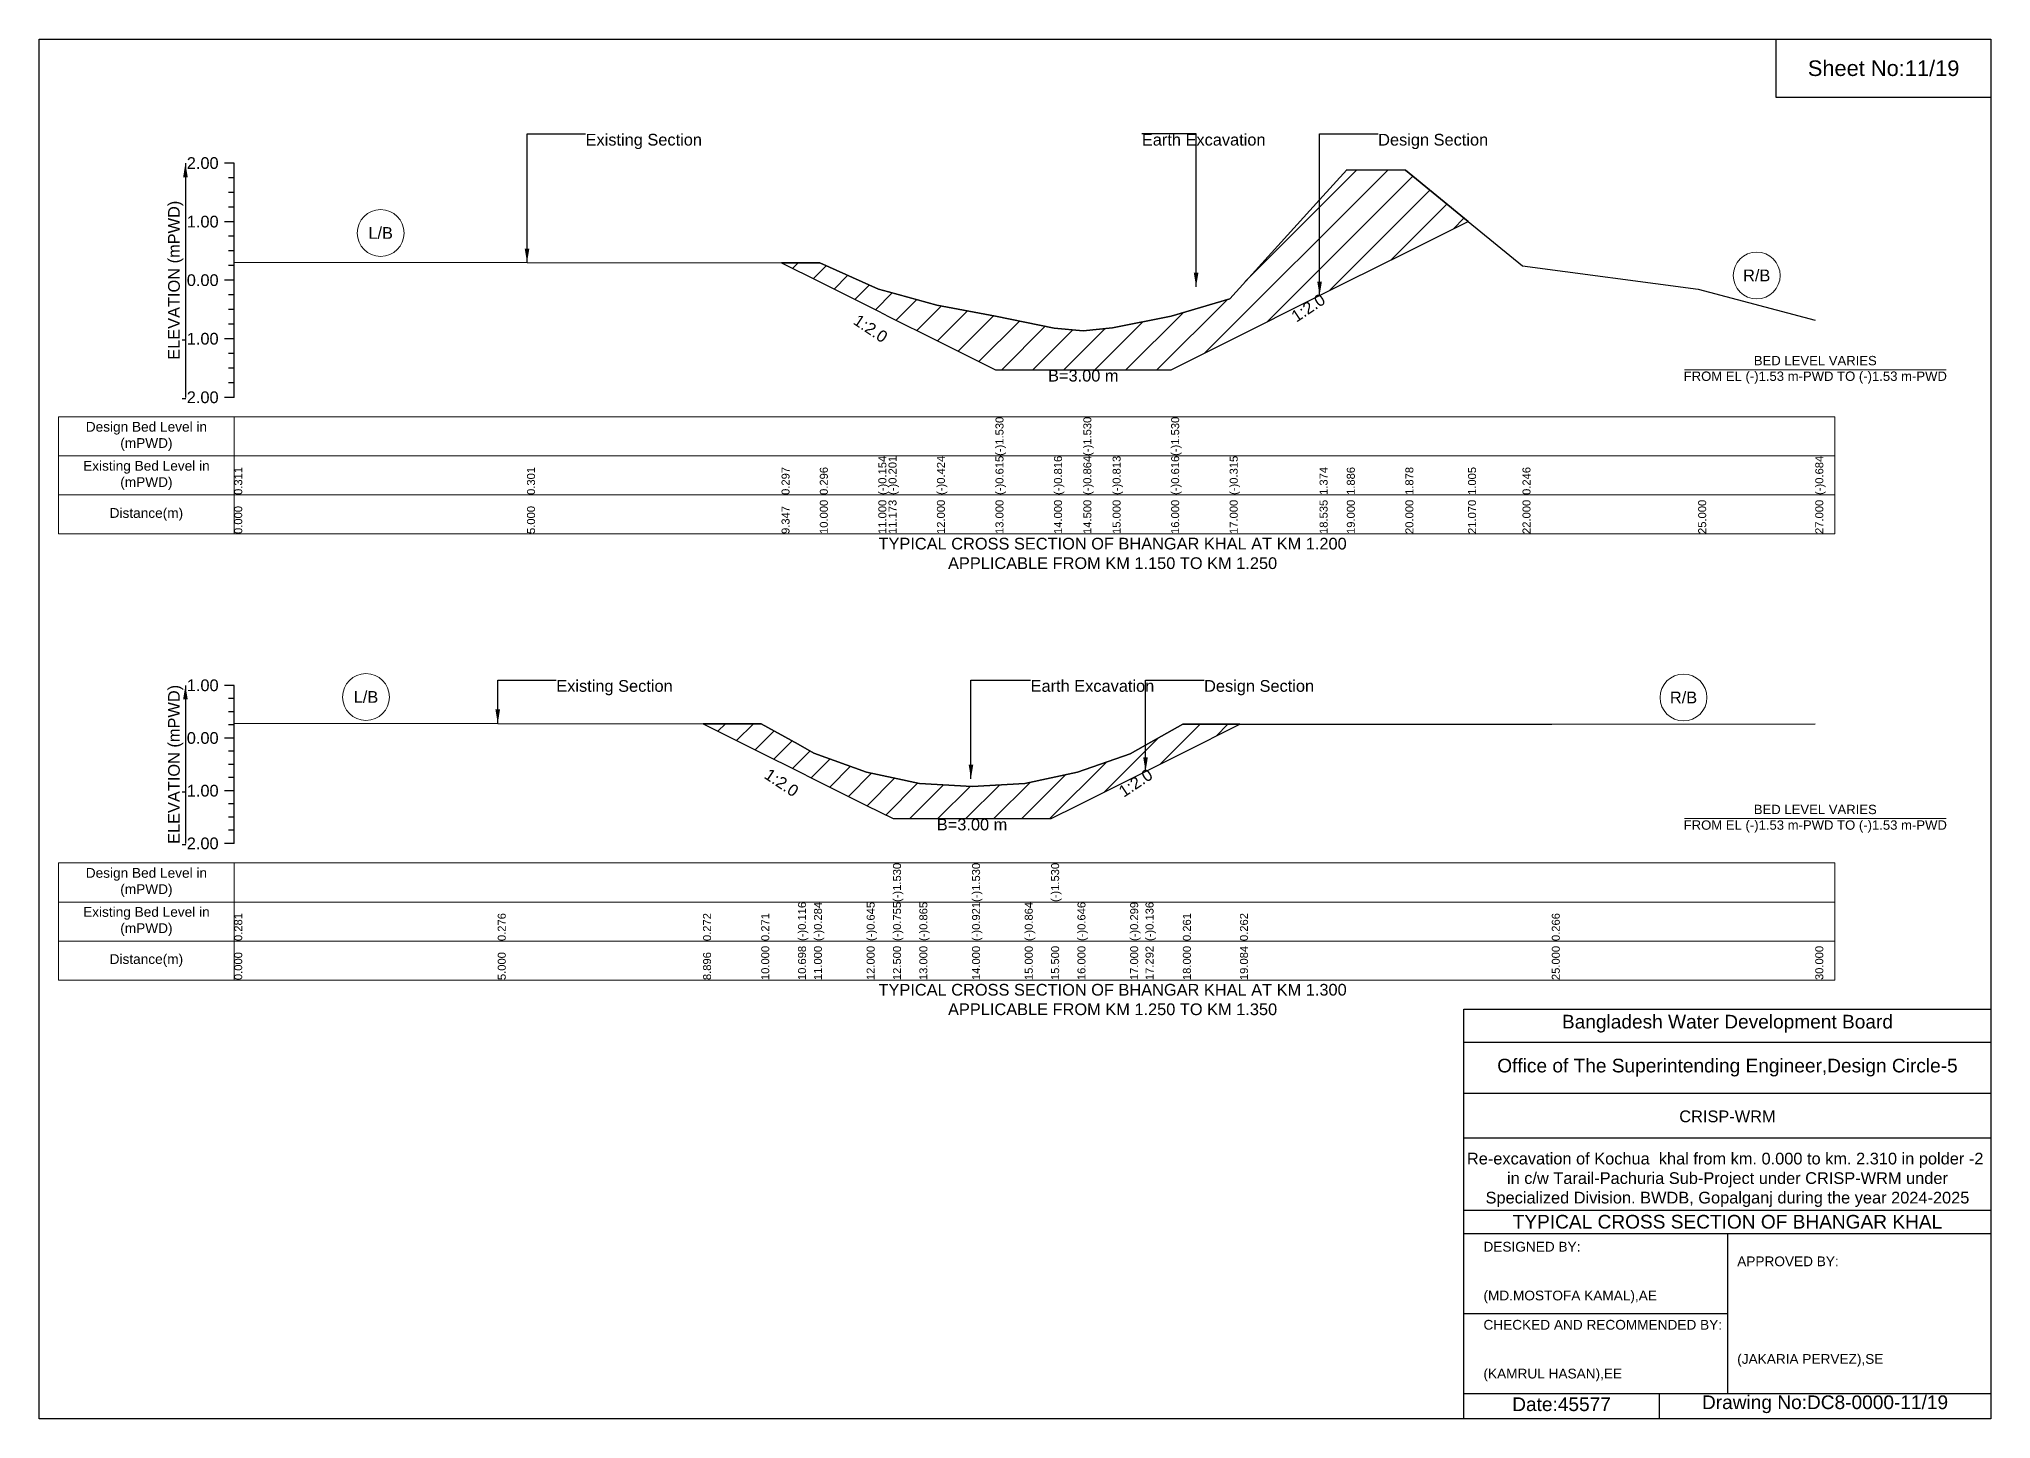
# Model space of a CAD drawing. Header units: inches. Extents: x 91000 to 288000, y -5656 to 0.
# Drawn here: x 200000 to 208000, y -5656 to 0 of the extents above; entities that cross this region are included whole.
import ezdxf

# ---------------------------------------------------------------- set-up
doc = ezdxf.new("R2010")
doc.units = ezdxf.units.IN
doc.header["$LTSCALE"] = 7
doc.header["$MEASUREMENT"] = 0
for name, color, linetype, lineweight in [('Cross section Data Border', 7, 'Continuous', 9), ('Cross Section Labels', 7, 'Continuous', 9), ('Existing_Bed_Level for Xsection', 7, 'Continuous', 25)]:
    doc.layers.add(name, color=color, linetype=linetype, lineweight=lineweight)
doc.styles.get("Standard").update_dxf_attribs({"font": 'arial.ttf'})
doc.dimstyles.get("Standard").update_dxf_attribs({"dimtxt": 0.18, "dimasz": 0.18, "dimexe": 0.18, "dimexo": 0.0625, "dimgap": 0.09, "dimtad": 0, "dimtih": 1, "dimtoh": 1, "dimdec": 4, "dimzin": 0, "dimdsep": 46, "dimtxsty": 'Standard', "dimcen": 0.09, "dimadec": 0, "dimazin": 0, "dimtfac": 1, "dimtdec": 4, "dimtofl": 0, "dimtmove": 0, "dimatfit": 3, "dimfxl": 1, "dimtolj": 1, "dimtzin": 0, "dimarcsym": 0})

msp = doc.modelspace()

# ---------------------------------------------------------------- hatches: boundary and pattern name
at = {"layer": 'Existing_Bed_Level for Xsection'}
h = msp.add_hatch(dxfattribs=at)
h.set_pattern_fill('ANSI31', color=256, scale=720, style=0)
h.paths.add_polyline_path([(203043.2, -917.4), (203200, -995.8), (203440, -1115.8), (203481.6, -1136.6), (203680, -1235.8), (203920, -1355.8), (204160, -1355.8), (204280, -1355.8), (204400, -1355.8), (204640, -1355.8), (204880, -1235.8), (205248.4, -1051.6), (205360, -995.8), (205600, -875.8), (205856.8, -747.5), (205600, -537.9), (205360, -536), (205248.4, -658.8), (204880, -1064.2), (204640, -1136.5), (204400, -1183.8), (204280, -1196), (204160, -1184.5), (203920, -1136.2), (203680, -1090.4), (203481.6, -1036.8), (203440, -1025.6), (203200, -917.6)])
h = msp.add_hatch(dxfattribs=at)
h.set_pattern_fill('ANSI31', color=256, scale=648, style=0)
h.paths.add_polyline_path([(202721.5, -2806.3), (202960, -2925.5), (203110.7, -3000.9), (203176, -3033.5), (203392, -3141.5), (203500, -3195.5), (203608, -3195.5), (203824, -3195.5), (204040, -3195.5), (204148, -3195.5), (204256, -3141.5), (204472, -3033.5), (204535, -3002), (204688, -2925.5), (204922, -2808.5), (204688, -2808.7), (204535, -2894.4), (204472, -2929.6), (204256, -3004.6), (204148, -3028.1), (204040, -3051.7), (203824, -3064), (203608, -3051.9), (203500, -3028.1), (203392, -3004.4), (203176, -2926.4), (203110.7, -2890.2), (202960, -2806.5)])

# ---------------------------------------------------------------- linework, layer by layer
for points in [[(200000, 0), (208000, 0), (208000, -5656), (200000, -5656)], [(207120, 0), (208000, 0), (208000, -240), (207120, -240)]]:
    msp.add_lwpolyline(points, close=True)
for points in [[(205840, -5656), (205840, -3976), (208000, -3976)], [(205840, -4112), (208000, -4112)], [(205840, -4320), (208000, -4320)], [(205840, -4504), (208000, -4504)], [(205840, -4800), (208000, -4800)], [(205840, -4896), (208000, -4896)], [(206920, -4896), (206920, -5552)], [(205840, -5224), (206920, -5224)], [(205840, -5552), (208000, -5552)], [(206640, -5552), (206640, -5656)]]:
    msp.add_lwpolyline(points)
at = {"layer": 'Cross section Data Border'}
for points in [[(200080, -1548.6), (207360, -1548.6), (207360, -2028.6), (200080, -2028.6)], [(200080, -3377.1), (207360, -3377.1), (207360, -3857.1), (200080, -3857.1)]]:
    msp.add_lwpolyline(points, close=True, dxfattribs=at)
for points in [[(200800, -1548.6), (200800, -2028.6)], [(200080, -1708.6), (207360, -1708.6)], [(200080, -1868.6), (207360, -1868.6)], [(200800, -3377.1), (200800, -3857.1)], [(200080, -3537.1), (207360, -3537.1)], [(200080, -3697.1), (207360, -3697.1)]]:
    msp.add_lwpolyline(points, dxfattribs=at)
at = {"layer": 'Cross Section Labels'}
for points in [[(206744.2, -1355.8), (207815.8, -1355.8)], [(206744.2, -3195.5), (207815.8, -3195.5)]]:
    msp.add_lwpolyline(points, dxfattribs=at)
for centre in [(201400, -795.2), (207040, -969.2), (201340, -2696.9), (206740, -2699.1)]:
    msp.add_circle(centre, 96, dxfattribs=at)
at = {"layer": 'Existing_Bed_Level for Xsection'}
for points in [[(200800, -508.6), (200760, -508.6)], [(200800, -1468.6), (200800, -1228.6), (200800, -988.6), (200800, -748.6), (200800, -508.6)], [(200800, -914), (202000, -916.4), (203043.2, -917.4), (203200, -917.6), (203440, -1025.6), (203481.6, -1036.8), (203680, -1090.4), (203920, -1136.2), (203920, -1136.2), (204160, -1184.5), (204280, -1196), (204280, -1196), (204400, -1183.8), (204640, -1136.5), (204640, -1136.5), (204880, -1064.2), (205248.4, -658.8), (205360, -536), (205600, -537.9), (205856.8, -747.5), (206080, -929.6), (206800, -1025.6), (207280, -1152.8)], [(200800, -568.6), (200776, -568.6)], [(200800, -628.6), (200776, -628.6)], [(200800, -688.6), (200776, -688.6)], [(200800, -748.6), (200760, -748.6)], [(200800, -808.6), (200776, -808.6)], [(200800, -868.6), (200776, -868.6)], [(200800, -928.6), (200776, -928.6)], [(200800, -988.6), (200760, -988.6)], [(200800, -1048.6), (200776, -1048.6)], [(200800, -1108.6), (200776, -1108.6)], [(200800, -1168.6), (200776, -1168.6)], [(200800, -1228.6), (200760, -1228.6)], [(200800, -1288.6), (200776, -1288.6)], [(200800, -1348.6), (200776, -1348.6)], [(200800, -1408.6), (200776, -1408.6)], [(200800, -1468.6), (200760, -1468.6)], [(200800, -2649.1), (200760, -2649.1)], [(200800, -2703.1), (200776, -2703.1)], [(200800, -3297.1), (200800, -3081.1), (200800, -2865.1), (200800, -2649.1)], [(200800, -2757.1), (200776, -2757.1)], [(200800, -2865.1), (200760, -2865.1)], [(200800, -2811.1), (200776, -2811.1)], [(200800, -2804.4), (201880, -2805.4), (202721.5, -2806.3), (202960, -2806.5), (203110.7, -2890.2), (203176, -2926.4), (203392, -3004.4), (203500, -3028.1), (203500, -3028.1), (203608, -3051.9), (203824, -3064), (203824, -3064), (204040, -3051.7), (204148, -3028.1), (204148, -3028.1), (204256, -3004.6), (204472, -2929.6), (204535, -2894.4), (204688, -2808.7), (204922, -2808.5), (206200, -2807.6), (207280, -2806.5)], [(200800, -2919.1), (200776, -2919.1)], [(200800, -2973.1), (200776, -2973.1)], [(200800, -3027.1), (200776, -3027.1)], [(200800, -3081.1), (200760, -3081.1)], [(200800, -3135.1), (200776, -3135.1)], [(200800, -3189.1), (200776, -3189.1)], [(200800, -3243.1), (200776, -3243.1)], [(200800, -3297.1), (200760, -3297.1)]]:
    msp.add_lwpolyline(points, dxfattribs=at)
for points in [[(203043.2, -917.4), (203043.2, -917.4), (203200, -995.8), (203440, -1115.8), (203481.6, -1136.6), (203680, -1235.8), (203920, -1355.8), (203920, -1355.8), (204160, -1355.8), (204280, -1355.8), (204280, -1355.8), (204400, -1355.8), (204640, -1355.8), (204640, -1355.8), (204880, -1235.8), (205248.4, -1051.6), (205360, -995.8), (205600, -875.8), (205856.8, -747.5), (205600, -537.9), (205360, -536), (205248.4, -658.8), (204880, -1064.2), (204640, -1136.5), (204640, -1136.5), (204400, -1183.8), (204280, -1196), (204280, -1196), (204160, -1184.5), (203920, -1136.2), (203920, -1136.2), (203680, -1090.4), (203481.6, -1036.8), (203440, -1025.6), (203200, -917.6), (203043.2, -917.4)], [(202721.5, -2806.3), (202960, -2925.5), (203110.7, -3000.9), (203176, -3033.5), (203392, -3141.5), (203500, -3195.5), (203500, -3195.5), (203608, -3195.5), (203824, -3195.5), (203824, -3195.5), (204040, -3195.5), (204148, -3195.5), (204148, -3195.5), (204256, -3141.5), (204472, -3033.5), (204535, -3002), (204688, -2925.5), (204922, -2808.5), (204922, -2808.5), (204922, -2808.5), (204688, -2808.7), (204535, -2894.4), (204472, -2929.6), (204256, -3004.6), (204148, -3028.1), (204148, -3028.1), (204040, -3051.7), (203824, -3064), (203824, -3064), (203608, -3051.9), (203500, -3028.1), (203500, -3028.1), (203392, -3004.4), (203176, -2926.4), (203110.7, -2890.2), (202960, -2806.5)]]:
    msp.add_lwpolyline(points, close=True, dxfattribs=at)

# ---------------------------------------------------------------- texts
at = {"attachment_point": 5}
for s, insert, char_height in [('Sheet No:11/19', (207560, -120), 64), ('Bangladesh Water Development Board', (206920, -4036), 56), ('Office of The Superintending Engineer,Design Circle-5', (206920, -4216), 56)]:
    msp.add_mtext(s, dxfattribs=dict(at, insert=insert, char_height=char_height))
for s, insert, char_height, width, attachment_point in [('CRISP-WRM', (206920, -4416), 48, 2240, 5), ('Re-excavation of Kochua  khal from km. 0.000 to km. 2.310 in polder -2  in c/w Tarail-Pachuria Sub-Project under CRISP-WRM under Specialized Division. BWDB, Gopalganj during the year 2024-2025', (206920, -4676), 48, 2160, 5), ('TYPICAL CROSS SECTION OF BHANGAR KHAL', (206920, -4848), 56, 2240, 5), ('DESIGNED BY:^J^J^J(MD.MOSTOFA KAMAL),AE', (205920, -5056), 40, 1120, 4), ('APPROVED BY:^J^J^J^J^J^J(JAKARIA PERVEZ),SE', (206960, -5216), 40, 1120, 4), ('CHECKED AND RECOMMENDED BY:^J^J^J(KAMRUL HASAN),EE', (205920, -5376), 40, 1120, 4), ('Date:45577', (206240, -5596), 56, 1120, 5), ('Drawing No:DC8-0000-11/19', (207320, -5596), 56, 1760, 5)]:
    msp.add_mtext(s, dxfattribs=dict(insert=insert, char_height=char_height, width=width, attachment_point=attachment_point))
at = {"layer": 'Cross section Data Border', "char_height": 40, "width": 640, "attachment_point": 5}
for s, insert in [('Design Bed Level in (mPWD)', (200440, -1628.6)), ('Existing Bed Level in (mPWD)', (200440, -1788.6)), ('Distance(m)', (200440, -1948.6)), ('Design Bed Level in (mPWD)', (200440, -3457.1)), ('Existing Bed Level in (mPWD)', (200440, -3617.1)), ('Distance(m)', (200440, -3777.1))]:
    msp.add_mtext(s, dxfattribs=dict(at, insert=insert))
at = {"layer": 'Cross Section Labels'}
for s, insert, char_height, attachment_point in [('Existing Section', (202240, -388.6), 48, 1), ('Earth Excavation', (204520, -388.6), 48, 1), ('Design Section', (205488.4, -388.6), 48, 1), ('L/B', (201400, -795.2), 48, 5), ('R/B', (207040, -969.2), 48, 5), ('B=3.00 m', (204280, -1355.8), 48, 2), ('BED LEVEL VARIES ^JFROM EL (-)1.53 m-PWD TO (-)1.53 m-PWD', (207280, -1355.8), 38.4, 5), ('TYPICAL CROSS SECTION OF BHANGAR KHAL AT KM 1.200^JAPPLICABLE FROM KM 1.150 TO KM 1.250', (204400, -2108.6), 48, 5), ('Existing Section', (202120, -2627.5), 48, 1), ('Earth Excavation', (204064, -2627.5), 48, 1), ('Design Section', (204775, -2627.5), 48, 1), ('L/B', (201340, -2696.9), 48, 5), ('R/B', (206740, -2699.1), 48, 5), ('B=3.00 m', (203824, -3195.5), 48, 2), ('BED LEVEL VARIES ^JFROM EL (-)1.53 m-PWD TO (-)1.53 m-PWD', (207280, -3195.5), 38.4, 5), ('TYPICAL CROSS SECTION OF BHANGAR KHAL AT KM 1.300^JAPPLICABLE FROM KM 1.250 TO KM 1.350', (204400, -3937.1), 48, 5)]:
    msp.add_mtext(s, dxfattribs=dict(at, insert=insert, char_height=char_height, attachment_point=attachment_point))
at = {"layer": 'Cross Section Labels', "char_height": 48, "attachment_point": 2}
for insert, rotation in [((205188.4, -1081.6), 33.69007), ((203421.6, -1166.6), 326.30993), ((203056.7, -3027.9), 326.30993), ((204481, -3029), 33.69007)]:
    msp.add_mtext('1:2.0', dxfattribs=dict(at, insert=insert, rotation=rotation))
at = {"layer": 'Existing_Bed_Level for Xsection', "char_height": 48, "attachment_point": 6}
for s, insert in [('2.00', (200736, -508.6)), ('1.00', (200736, -748.6)), ('0.00', (200736, -988.6)), ('-1.00', (200736, -1228.6)), ('-2.00', (200736, -1468.6)), ('1.00', (200736, -2649.1)), ('0.00', (200736, -2865.1)), ('-1.00', (200736, -3081.1)), ('-2.00', (200736, -3297.1))]:
    msp.add_mtext(s, dxfattribs=dict(at, insert=insert))
at = {"layer": 'Existing_Bed_Level for Xsection', "rotation": 90}
for s, insert, char_height, attachment_point in [('ELEVATION (mPWD)', (200560, -988.6), 48, 5), ('(-)1.530', (203920, -1708.6), 32.8, 1), ('(-)1.530', (204280, -1708.6), 32.8, 1), ('(-)1.530', (204640, -1708.6), 32.8, 1), ('0.311', (200800, -1868.6), 32.8, 1), ('0.301', (202000, -1868.6), 32.8, 1), ('0.297', (203043.2, -1868.6), 32.8, 1), ('0.296', (203200, -1868.6), 32.8, 1), ('(-)0.154', (203440, -1868.6), 32.8, 1), ('(-)0.201', (203481.6, -1868.6), 32.8, 1), ('(-)0.424', (203680, -1868.6), 32.8, 1), ('(-)0.615', (203920, -1868.6), 32.8, 1), ('(-)0.816', (204160, -1868.6), 32.8, 1), ('(-)0.864', (204280, -1868.6), 32.8, 1), ('(-)0.813', (204400, -1868.6), 32.8, 1), ('(-)0.616', (204640, -1868.6), 32.8, 1), ('(-)0.315', (204880, -1868.6), 32.8, 1), ('1.374', (205248.4, -1868.6), 32.8, 1), ('1.886', (205360, -1868.6), 32.8, 1), ('1.878', (205600, -1868.6), 32.8, 1), ('1.005', (205856.8, -1868.6), 32.8, 1), ('0.246', (206080, -1868.6), 32.8, 1), ('(-)0.684', (207280, -1868.6), 32.8, 1), ('0.000', (200800, -2028.6), 32.8, 1), ('5.000', (202000, -2028.6), 32.8, 1), ('9.347', (203043.2, -2028.6), 32.8, 1), ('10.000', (203200, -2028.6), 32.8, 1), ('11.000', (203440, -2028.6), 32.8, 1), ('11.173', (203481.6, -2028.6), 32.8, 1), ('12.000', (203680, -2028.6), 32.8, 1), ('13.000', (203920, -2028.6), 32.8, 1), ('14.000', (204160, -2028.6), 32.8, 1), ('14.500', (204280, -2028.6), 32.8, 1), ('15.000', (204400, -2028.6), 32.8, 1), ('16.000', (204640, -2028.6), 32.8, 1), ('17.000', (204880, -2028.6), 32.8, 1), ('18.535', (205248.4, -2028.6), 32.8, 1), ('19.000', (205360, -2028.6), 32.8, 1), ('20.000', (205600, -2028.6), 32.8, 1), ('21.070', (205856.8, -2028.6), 32.8, 1), ('22.000', (206080, -2028.6), 32.8, 1), ('25.000', (206800, -2028.6), 32.8, 1), ('27.000', (207280, -2028.6), 32.8, 1), ('ELEVATION (mPWD)', (200560, -2973.1), 48, 5), ('(-)1.530', (203500, -3537.1), 32.8, 1), ('(-)1.530', (203824, -3537.1), 32.8, 1), ('(-)1.530', (204148, -3537.1), 32.8, 1), ('0.281', (200800, -3697.1), 32.8, 1), ('0.276', (201880, -3697.1), 32.8, 1), ('0.272', (202721.5, -3697.1), 32.8, 1), ('0.271', (202960, -3697.1), 32.8, 1), ('(-)0.116', (203110.7, -3697.1), 32.8, 1), ('(-)0.284', (203176, -3697.1), 32.8, 1), ('(-)0.645', (203392, -3697.1), 32.8, 1), ('(-)0.755', (203500, -3697.1), 32.8, 1), ('(-)0.865', (203608, -3697.1), 32.8, 1), ('(-)0.921', (203824, -3697.1), 32.8, 1), ('(-)0.864', (204040, -3697.1), 32.8, 1), ('(-)0.646', (204256, -3697.1), 32.8, 1), ('(-)0.299', (204472, -3697.1), 32.8, 1), ('(-)0.136', (204535, -3697.1), 32.8, 1), ('0.261', (204688, -3697.1), 32.8, 1), ('0.262', (204922, -3697.1), 32.8, 1), ('0.266', (206200, -3697.1), 32.8, 1), ('0.000', (200800, -3857.1), 32.8, 1), ('5.000', (201880, -3857.1), 32.8, 1), ('8.896', (202721.5, -3857.1), 32.8, 1), ('10.000', (202960, -3857.1), 32.8, 1), ('10.698', (203110.7, -3857.1), 32.8, 1), ('11.000', (203176, -3857.1), 32.8, 1), ('12.000', (203392, -3857.1), 32.8, 1), ('12.500', (203500, -3857.1), 32.8, 1), ('13.000', (203608, -3857.1), 32.8, 1), ('14.000', (203824, -3857.1), 32.8, 1), ('15.000', (204040, -3857.1), 32.8, 1), ('15.500', (204148, -3857.1), 32.8, 1), ('16.000', (204256, -3857.1), 32.8, 1), ('17.000', (204472, -3857.1), 32.8, 1), ('17.292', (204535, -3857.1), 32.8, 1), ('18.000', (204688, -3857.1), 32.8, 1), ('19.084', (204922, -3857.1), 32.8, 1), ('25.000', (206200, -3857.1), 32.8, 1), ('30.000', (207280, -3857.1), 32.8, 1)]:
    msp.add_mtext(s, dxfattribs=dict(at, insert=insert, char_height=char_height, attachment_point=attachment_point))

# ---------------------------------------------------------------- leaders
at = {"layer": 'Cross Section Labels', "annotation_type": 0, "has_hookline": 1, "hookline_direction": 0}
for points, text_width in [([(202000, -916.4), (202000, -388.6), (202239.9, -388.6)], 467.2), ([(204742.3, -1015.6), (204742.3, -388.6), (204519.9, -388.6)], 497), ([(205248.4, -1051.6), (205248.4, -388.6), (205488.3, -388.6)], 441.2), ([(201880, -2805.4), (201880, -2627.5), (202119.9, -2627.5)], 467.2), ([(203819.5, -3031.7), (203819.5, -2627.5), (204063.9, -2627.5)], 497), ([(204535, -3002), (204535, -2627.5), (204774.9, -2627.5)], 441.2)]:
    msp.add_leader(points, dimstyle='Standard', override={"dimasz": 57.6}, dxfattribs=dict(at, text_width=text_width))
at = {"layer": 'Existing_Bed_Level for Xsection'}
for points in [[(200600, -508.6), (200600, -1468.6)], [(200600, -2649.1), (200600, -3297.1)]]:
    msp.add_leader(points, dimstyle='Standard', override={"dimasz": 57.6}, dxfattribs=at)

doc.saveas('drawing.dxf')
